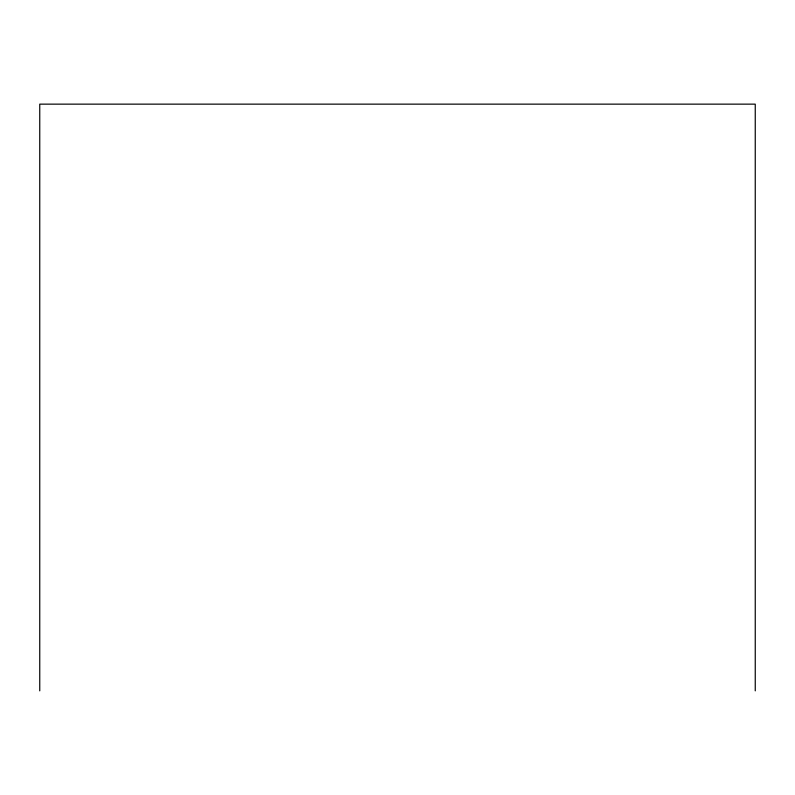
<?xml version="1.0" encoding="UTF-8"?>
<svg xmlns="http://www.w3.org/2000/svg" width="795" height="795" viewBox="0 0 795 795"><rect width="100%" height="100%" fill="white"/><g stroke="black" fill="none" stroke-linecap="round" stroke-linejoin="round"><path stroke-width="1.19" d="M755.25 690.855L755.25 104.145L39.75 104.145L39.75 690.855"/></g></svg>
